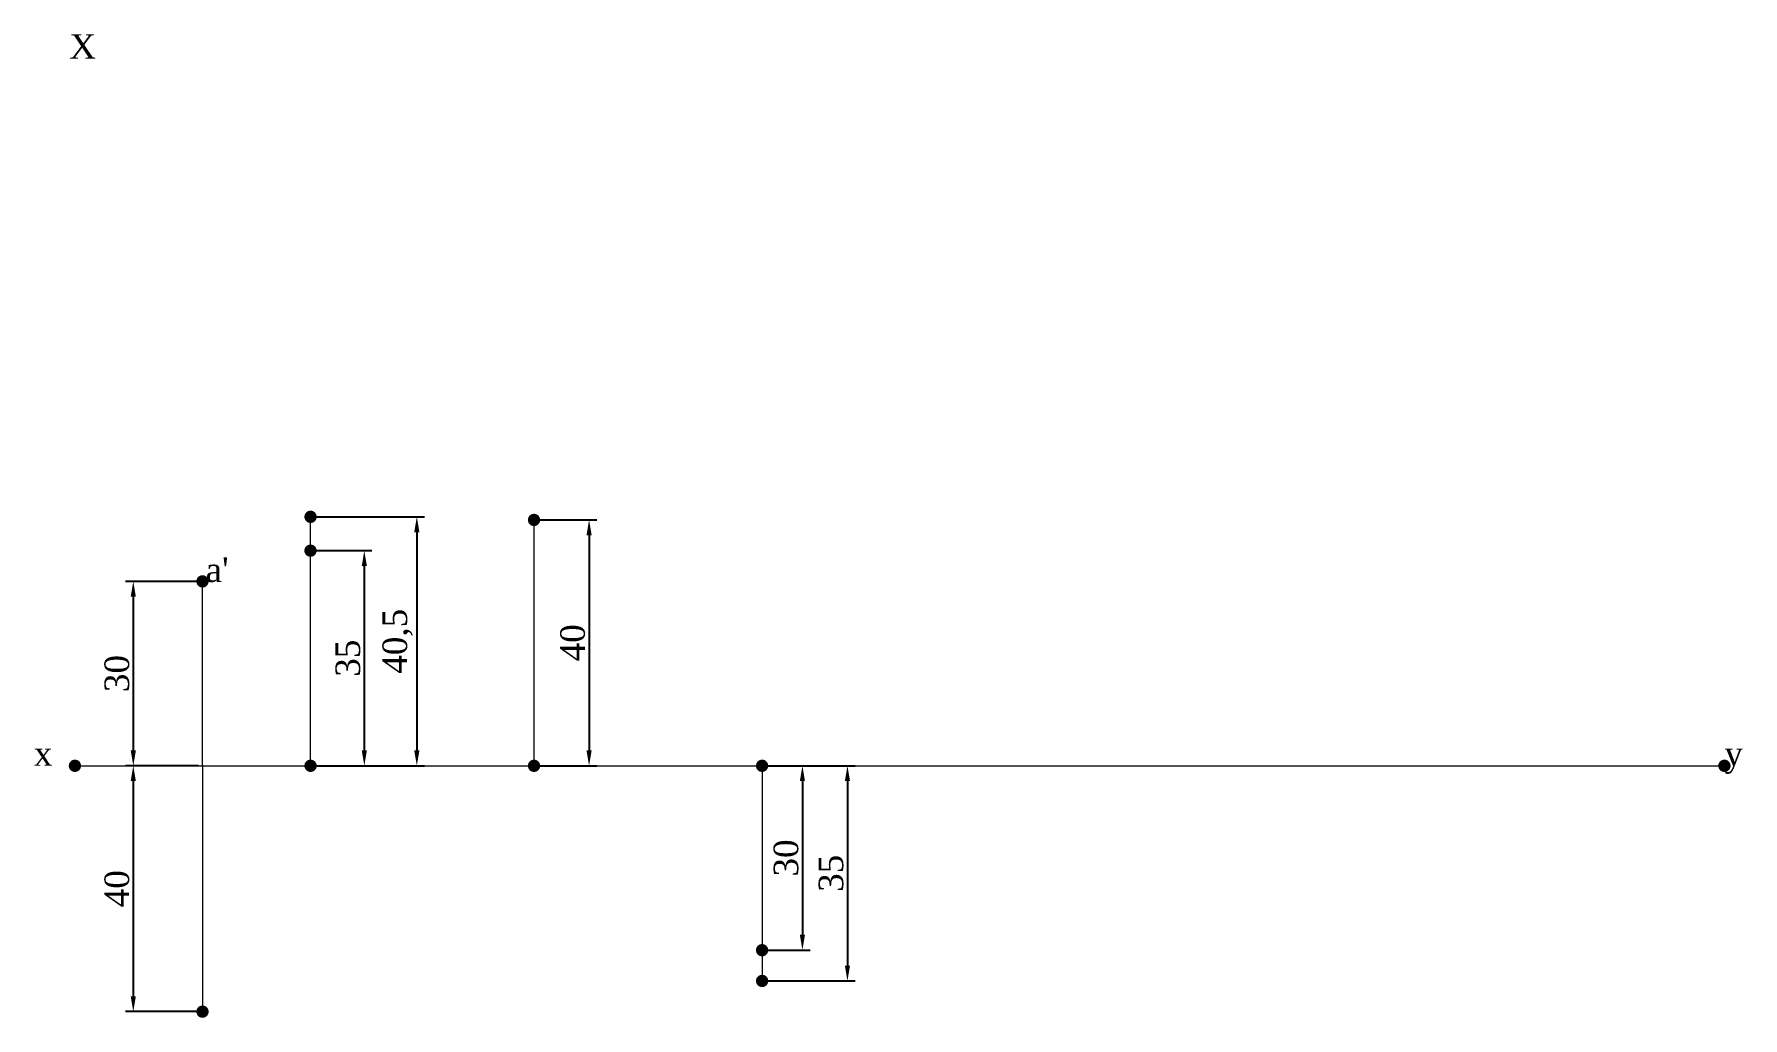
# Paper-space layout 'Layout1' of a CAD drawing. Header units: millimetres. Extents: x 7 to 285, y 42 to 202.
import ezdxf

# ---------------------------------------------------------------- set-up
doc = ezdxf.new("R2010")
doc.units = ezdxf.units.MM
doc.layers.add('PROJECTION LINE', color=250, linetype='Continuous', lineweight=5)
doc.layers.add('XY LINE', color=1, linetype='Continuous', lineweight=15)
doc.styles.get("Standard").update_dxf_attribs({"font": 'times.ttf', "height": 4})
doc.dimstyles.new('ISO-25', dxfattribs={"dimtxt": 4, "dimasz": 2.5, "dimexe": 1.25, "dimexo": 0.625, "dimtad": 1, "dimtoh": 1, "dimtxsty": 'Standard', "dimcen": 2.5, "dimadec": 0, "dimazin": 0, "dimtfac": 1, "dimtmove": 0, "dimatfit": 3, "dimfxl": 1, "dimarcsym": 0})

# ---------------------------------------------------------------- blocks, each defined once
blk = doc.blocks.new('*D1')
at = {"layer": 'Defpoints', "color": 0, "transparency": 16777216}
for p in [(33.92, 113.4), (22.66, 83.4), (33.92, 83.4)]:
    blk.add_point(p, dxfattribs=at)
at = {"layer": 'PROJECTION LINE', "color": 0, "lineweight": -2, "transparency": 16777216}
for p, q in [((33.29, 113.4), (21.41, 113.4)), ((22.66, 110.9), (22.66, 85.9)), ((33.29, 83.4), (21.41, 83.4))]:
    blk.add_line(p, q, dxfattribs=at)
at = {"layer": 'PROJECTION LINE', "color": 0, "transparency": 16777216}
for points in [[(22.24, 110.9), (23.08, 110.9), (22.66, 113.4)], [(22.24, 85.9), (23.08, 85.9), (22.66, 83.4)]]:
    blk.add_solid(points, dxfattribs=at)
at = {"layer": 'PROJECTION LINE', "color": 0, "transparency": 16777216, "insert": (20, 98.4), "char_height": 4, "attachment_point": 5, "rotation": 90}
blk.add_mtext('30', dxfattribs=at)
blk = doc.blocks.new('*D2')
at = {"layer": 'Defpoints', "color": 0, "transparency": 16777216}
for p in [(33.92, 83.4), (22.66, 43.4), (33.92, 43.4)]:
    blk.add_point(p, dxfattribs=at)
at = {"layer": 'PROJECTION LINE', "color": 0, "lineweight": -2, "transparency": 16777216}
for p, q in [((33.29, 83.4), (21.41, 83.4)), ((22.66, 80.9), (22.66, 45.9)), ((33.29, 43.4), (21.41, 43.4))]:
    blk.add_line(p, q, dxfattribs=at)
at = {"layer": 'PROJECTION LINE', "color": 0, "transparency": 16777216}
for points in [[(22.24, 80.9), (23.08, 80.9), (22.66, 83.4)], [(22.24, 45.9), (23.08, 45.9), (22.66, 43.4)]]:
    blk.add_solid(points, dxfattribs=at)
at = {"layer": 'PROJECTION LINE', "color": 0, "transparency": 16777216, "insert": (20, 63.4), "char_height": 4, "attachment_point": 5, "rotation": 90}
blk.add_mtext('40', dxfattribs=at)
blk = doc.blocks.new('*D3')
at = {"layer": 'Defpoints', "color": 0, "transparency": 16777216}
for p in [(51.5, 118.4), (51.5, 83.4), (60.25, 83.4)]:
    blk.add_point(p, dxfattribs=at)
at = {"layer": 'PROJECTION LINE', "color": 0, "lineweight": -2, "transparency": 16777216}
for p, q in [((52.13, 118.4), (61.5, 118.4)), ((60.25, 115.9), (60.25, 85.9)), ((52.13, 83.4), (61.5, 83.4))]:
    blk.add_line(p, q, dxfattribs=at)
at = {"layer": 'PROJECTION LINE', "color": 0, "transparency": 16777216}
for points in [[(59.84, 115.9), (60.67, 115.9), (60.25, 118.4)], [(59.84, 85.9), (60.67, 85.9), (60.25, 83.4)]]:
    blk.add_solid(points, dxfattribs=at)
at = {"layer": 'PROJECTION LINE', "color": 0, "transparency": 16777216, "insert": (57.59, 100.9), "char_height": 4, "attachment_point": 5, "rotation": 90}
blk.add_mtext('35', dxfattribs=at)
blk = doc.blocks.new('*D4')
at = {"layer": 'Defpoints', "color": 0, "transparency": 16777216}
for p in [(51.5, 123.9), (51.5, 83.4), (68.8, 83.4)]:
    blk.add_point(p, dxfattribs=at)
at = {"layer": 'PROJECTION LINE', "color": 0, "lineweight": -2, "transparency": 16777216}
for p, q in [((52.13, 123.9), (70.05, 123.9)), ((68.8, 121.4), (68.8, 85.9)), ((52.13, 83.4), (70.05, 83.4))]:
    blk.add_line(p, q, dxfattribs=at)
at = {"layer": 'PROJECTION LINE', "color": 0, "transparency": 16777216}
for points in [[(68.38, 121.4), (69.22, 121.4), (68.8, 123.9)], [(68.38, 85.9), (69.22, 85.9), (68.8, 83.4)]]:
    blk.add_solid(points, dxfattribs=at)
at = {"layer": 'PROJECTION LINE', "color": 0, "transparency": 16777216, "insert": (65.68, 103.65), "char_height": 4, "attachment_point": 5, "rotation": 90}
blk.add_mtext('40,5', dxfattribs=at)
blk = doc.blocks.new('*D5')
at = {"layer": 'Defpoints', "color": 0, "transparency": 16777216}
for p in [(87.87, 123.4), (87.87, 83.4), (96.83, 83.4)]:
    blk.add_point(p, dxfattribs=at)
at = {"layer": 'PROJECTION LINE', "color": 0, "lineweight": -2, "transparency": 16777216}
for p, q in [((88.49, 123.4), (98.08, 123.4)), ((96.83, 120.9), (96.83, 85.9)), ((88.49, 83.4), (98.08, 83.4))]:
    blk.add_line(p, q, dxfattribs=at)
at = {"layer": 'PROJECTION LINE', "color": 0, "transparency": 16777216}
for points in [[(96.41, 120.9), (97.25, 120.9), (96.83, 123.4)], [(96.41, 85.9), (97.25, 85.9), (96.83, 83.4)]]:
    blk.add_solid(points, dxfattribs=at)
at = {"layer": 'PROJECTION LINE', "color": 0, "transparency": 16777216, "insert": (94.17, 103.4), "char_height": 4, "attachment_point": 5, "rotation": 90}
blk.add_mtext('40', dxfattribs=at)
blk = doc.blocks.new('*D6')
at = {"layer": 'Defpoints', "color": 0, "transparency": 16777216}
for p in [(124.98, 83.4), (124.98, 53.4), (131.55, 53.4)]:
    blk.add_point(p, dxfattribs=at)
at = {"layer": 'PROJECTION LINE', "color": 0, "lineweight": -2, "transparency": 16777216}
for p, q in [((125.61, 83.4), (132.8, 83.4)), ((131.55, 80.9), (131.55, 55.9)), ((125.61, 53.4), (132.8, 53.4))]:
    blk.add_line(p, q, dxfattribs=at)
at = {"layer": 'PROJECTION LINE', "color": 0, "transparency": 16777216}
for points in [[(131.13, 80.9), (131.96, 80.9), (131.55, 83.4)], [(131.13, 55.9), (131.96, 55.9), (131.55, 53.4)]]:
    blk.add_solid(points, dxfattribs=at)
at = {"layer": 'PROJECTION LINE', "color": 0, "transparency": 16777216, "insert": (128.89, 68.4), "char_height": 4, "attachment_point": 5, "rotation": 90}
blk.add_mtext('30', dxfattribs=at)
blk = doc.blocks.new('*D7')
at = {"layer": 'Defpoints', "color": 0, "transparency": 16777216}
for p in [(124.98, 83.4), (124.98, 48.4), (138.87, 48.4)]:
    blk.add_point(p, dxfattribs=at)
at = {"layer": 'PROJECTION LINE', "color": 0, "lineweight": -2, "transparency": 16777216}
for p, q in [((125.61, 83.4), (140.12, 83.4)), ((138.87, 80.9), (138.87, 50.9)), ((125.61, 48.4), (140.12, 48.4))]:
    blk.add_line(p, q, dxfattribs=at)
at = {"layer": 'PROJECTION LINE', "color": 0, "transparency": 16777216}
for points in [[(138.45, 80.9), (139.29, 80.9), (138.87, 83.4)], [(138.45, 50.9), (139.29, 50.9), (138.87, 48.4)]]:
    blk.add_solid(points, dxfattribs=at)
at = {"layer": 'PROJECTION LINE', "color": 0, "transparency": 16777216, "insert": (136.21, 65.9), "char_height": 4, "attachment_point": 5, "rotation": 90}
blk.add_mtext('35', dxfattribs=at)

psp = doc.layouts.get("Layout1")

# ---------------------------------------------------------------- linework, layer by layer
at = {"layer": 'PROJECTION LINE'}
for p, q in [((51.501, 118.395), (51.501, 123.9)), ((51.501, 123.9), (51.501, 123.9)), ((87.869, 83.395), (87.869, 123.395)), ((51.501, 83.395), (51.501, 118.395)), ((33.918, 83.395), (33.918, 113.395)), ((33.918, 113.395), (33.918, 113.395)), ((33.918, 83.395), (33.918, 83.395)), ((33.918, 83.395), (33.918, 43.395)), ((87.869, 83.395), (87.869, 83.395)), ((87.869, 83.395), (96.829, 83.395)), ((96.829, 83.395), (96.829, 83.395)), ((124.985, 83.395), (124.985, 48.395)), ((124.985, 83.395), (124.985, 53.395))]:
    psp.add_line(p, q, dxfattribs=at)
at = {"layer": 'PROJECTION LINE', "const_width": 1}
for points in [[(51.001, 123.9, 1), (52.001, 123.9, 1)], [(87.369, 123.395, 1), (88.369, 123.395, 1)], [(51.001, 118.395, 1), (52.001, 118.395, 1)], [(33.418, 113.395, 1), (34.418, 113.395, 1)], [(12.662, 83.395, 1), (13.662, 83.395, 1)], [(51.001, 83.395, 1), (52.001, 83.395, 1)], [(87.369, 83.395, 1), (88.369, 83.395, 1)], [(124.485, 83.395, 1), (125.485, 83.395, 1)], [(281.077, 83.395, 1), (282.077, 83.395, 1)], [(124.485, 53.395, 1), (125.485, 53.395, 1)], [(124.485, 48.395, 1), (125.485, 48.395, 1)], [(33.418, 43.395, 1), (34.418, 43.395, 1)]]:
    psp.add_lwpolyline(points, format="xyb", close=True, dxfattribs=at)
at = {"layer": 'XY LINE'}
psp.add_line((13.162, 83.395), (281.577, 83.395), dxfattribs=at)

# ---------------------------------------------------------------- texts
at = {"layer": 'PROJECTION LINE'}
for s, p in [("a'", (34.418, 113.286)), ('x', (6.478, 83.395)), ('y', (281.577, 83.395))]:
    psp.add_text(s, height=4, dxfattribs=at).set_placement(p)
at = {"layer": 'XY LINE'}
psp.add_text('X', height=4, dxfattribs=at).set_placement((12.253, 198.42))

# ---------------------------------------------------------------- dimensions: what is measured, and where the dimension line sits
at = {"layer": 'PROJECTION LINE'}
for base, p1, p2, picture, middle in [((68.8009, 83.3952), (51.5009, 123.8998), (51.5009, 83.3952), '*D4', (65.6842, 103.6475)), ((96.829, 83.395), (87.869, 123.395), (87.869, 83.395), '*D5', (94.169, 103.395)), ((60.254, 83.395), (51.501, 118.395), (51.501, 83.395), '*D3', (57.595, 100.895)), ((22.661, 83.395), (33.918, 113.395), (33.918, 83.395), '*D1', (20.001, 98.395)), ((22.661, 43.395), (33.918, 83.395), (33.918, 43.395), '*D2', (20.001, 63.395)), ((131.548, 53.395), (124.985, 83.395), (124.985, 53.395), '*D6', (128.888, 68.395)), ((138.869, 48.395), (124.985, 83.395), (124.985, 48.395), '*D7', (136.209, 65.895))]:
    dim = psp.add_linear_dim(base=base, p1=p1, p2=p2, angle=90, dimstyle='ISO-25', dxfattribs=at)
    dim.commit()
    dim.dimension.update_dxf_attribs({"geometry": picture, "text_midpoint": middle})

doc.saveas('drawing.dxf')
